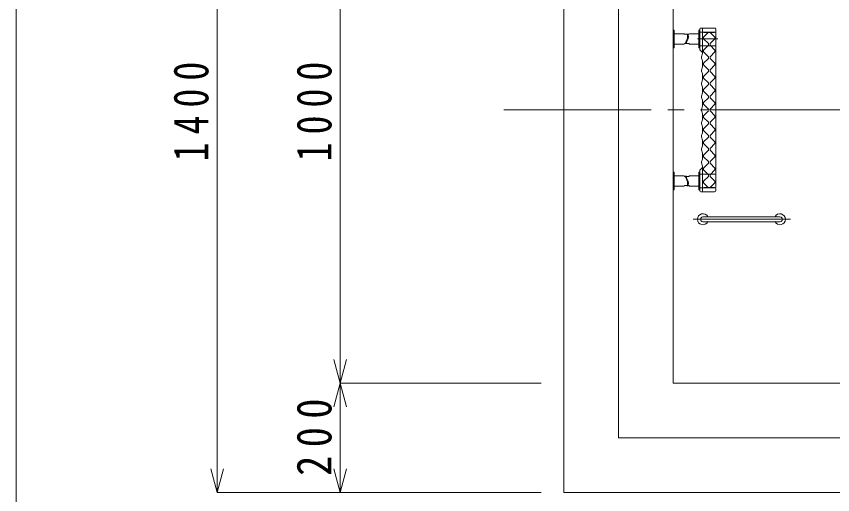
# Model space of a CAD drawing. Units: millimetres at full size, sheet at 1:30; details may follow other scales. Extents: x -5968 to 5968, y -4228 to 4228.
# Drawn here: x -5968 to -4474, y 936 to 1812 of the extents above; entities that cross this region are included whole.
import ezdxf

# ---------------------------------------------------------------- set-up
doc = ezdxf.new("R2010")
doc.units = ezdxf.units.MM
doc.header["$LTSCALE"] = 30
for name, pattern in [('CHAIN1', [8, 5, -1, 1, -1]), ('CHAIN2', [12, 9, -1, 1, -1]), ('DASHED1', [1.8, 1.2, -0.6]), ('DASHED3', [4, 3, -1]), ('DOUBLE_CHAIN1', [8.8, 5, -1, 0.6, -0.6, 0.6, -1])]:
    doc.linetypes.add(name, pattern=pattern)
for name, color, linetype, lineweight in [('0-1_製品図', 4, 'Continuous', 9), ('0-6_寸法', 4, 'Continuous', 9), ('0-A_蓋', 1, 'Continuous', 18), ('0-B', 7, 'Continuous', 9), ('1-0', 7, 'Continuous', 9)]:
    doc.layers.add(name, color=color, linetype=linetype, lineweight=lineweight)
doc.styles.add('ＭＳ ゴシック', font='')
doc.styles.get('ＭＳ ゴシック').set_extended_font_data('MS Gothic')

msp = doc.modelspace()

# ---------------------------------------------------------------- linework, layer by layer
at = {"layer": '0-1_製品図', "color": 3}
msp.add_lwpolyline([(-4765.93, 1140.46), (-2065.93, 1140.46), (-2065.93, 2140.46), (-4765.93, 2140.46)], close=True, dxfattribs=at)
at = {"layer": '0-6_寸法'}
for p, q in [((-5600.28, 940.46), (-5600.28, 2340.46)), ((-5375.01, 1140.46), (-5375.01, 2140.46)), ((-5375.01, 1140.46), (-5386.66, 1183.93)), ((-5375.01, 1140.46), (-5363.36, 1183.93)), ((-5375.01, 1140.46), (-5386.66, 1097)), ((-5375.01, 940.46), (-5375.01, 1140.46)), ((-5375.01, 1140.46), (-5363.36, 1097)), ((-5375.01, 1140.46), (-5007.39, 1140.46)), ((-5600.28, 940.46), (-5611.93, 983.93)), ((-5600.28, 940.46), (-5588.63, 983.93)), ((-5375.01, 940.46), (-5386.66, 983.93)), ((-5375.01, 940.46), (-5363.36, 983.93)), ((-5600.28, 940.46), (-5375.01, 940.46)), ((-5375.01, 940.46), (-5007.39, 940.46))]:
    msp.add_line(p, q, dxfattribs=at)
at = {"layer": '0-6_寸法', "color": 7, "linetype": 'CHAIN2'}
msp.add_line((-5075.84, 1640.46), (-1713.81, 1640.46), dxfattribs=at)
at = {"layer": '0-6_寸法', "color": 3}
msp.add_lwpolyline([(-4965.93, 940.46), (-1865.93, 940.46), (-1865.93, 2340.46), (-4965.93, 2340.46)], close=True, dxfattribs=at)
at = {"layer": '0-A_蓋', "color": 7, "lineweight": 9}
for p in [(-4865.93, 2240.46), (-1965.93, 1040.46)]:
    msp.add_line(p, (-4865.93, 1040.46), dxfattribs=at)
at = {"layer": '0-A_蓋', "color": 5}
msp.add_line((-4550.93, 1440.46), (-4728.93, 1440.46), dxfattribs=at)
at = {"layer": '0-A_蓋'}
for p, q in [((-4711.33, 1435.96), (-4570.53, 1435.96)), ((-4570.53, 1444.96), (-4711.32, 1444.96))]:
    msp.add_line(p, q, dxfattribs=at)
for centre, radius, start, end in [((-4711.43, 1440.46), 10, 26.56505, 334.46257), ((-4570.43, 1440.46), 10, 205.53743, 153.43495), ((-4711.43, 1440.46), 4.5, 88.66778, 271.27303), ((-4570.43, 1440.46), 4.5, 268.72697, 91.33222)]:
    msp.add_arc(centre, radius, start, end, dxfattribs=at)
at = {"layer": '0-B', "color": 4, "linetype": 'DOUBLE_CHAIN1'}
for p, q in [((-4765.93, 1786.46), (-4763.93, 1786.46)), ((-4765.93, 1778.96), (-4763.93, 1778.96)), ((-4763.93, 1754.46), (-4763.93, 1786.46)), ((-4745.93, 1779.96), (-4763.93, 1779.96)), ((-4744.93, 1778.96), (-4745.93, 1779.96)), ((-4740.08, 1778.96), (-4744.93, 1778.96)), ((-4736.9, 1778.96), (-4738.65, 1778.96)), ((-4736.9, 1778.96), (-4735.9, 1779.96)), ((-4718.9, 1779.96), (-4735.9, 1779.96)), ((-4716.9, 1786.46), (-4718.9, 1786.46)), ((-4717.9, 1760.96), (-4717.9, 1779.96)), ((-4716.9, 1777.46), (-4717.9, 1778.46)), ((-4717.9, 1762.46), (-4716.9, 1763.46)), ((-4765.93, 1761.96), (-4763.93, 1761.96)), ((-4765.93, 1754.46), (-4763.93, 1754.46)), ((-4745.93, 1760.96), (-4763.93, 1760.96)), ((-4744.93, 1761.96), (-4745.93, 1760.96)), ((-4743.14, 1761.96), (-4744.93, 1761.96)), ((-4736.9, 1761.96), (-4741.71, 1761.96)), ((-4735.9, 1760.96), (-4736.9, 1761.96)), ((-4718.9, 1760.96), (-4735.9, 1760.96)), ((-4716.9, 1754.46), (-4718.9, 1754.46)), ((-4765.93, 1526.46), (-4763.93, 1526.46)), ((-4763.93, 1526.46), (-4763.93, 1494.46)), ((-4716.9, 1526.46), (-4718.9, 1526.46)), ((-4765.93, 1518.96), (-4763.93, 1518.96)), ((-4745.93, 1519.96), (-4763.93, 1519.96)), ((-4744.93, 1518.96), (-4745.93, 1519.96)), ((-4743.14, 1518.96), (-4744.93, 1518.96)), ((-4736.9, 1518.96), (-4741.71, 1518.96)), ((-4735.9, 1519.96), (-4736.9, 1518.96)), ((-4718.9, 1519.96), (-4735.9, 1519.96)), ((-4717.9, 1519.96), (-4717.9, 1500.96)), ((-4717.9, 1518.46), (-4716.9, 1517.46)), ((-4765.93, 1501.96), (-4763.93, 1501.96)), ((-4765.93, 1494.46), (-4763.93, 1494.46)), ((-4745.93, 1500.96), (-4763.93, 1500.96)), ((-4744.93, 1501.96), (-4745.93, 1500.96)), ((-4740.08, 1501.96), (-4744.93, 1501.96)), ((-4736.9, 1501.96), (-4738.65, 1501.96)), ((-4736.9, 1501.96), (-4735.9, 1500.96)), ((-4718.9, 1500.96), (-4735.9, 1500.96)), ((-4716.9, 1494.46), (-4718.9, 1494.46)), ((-4716.9, 1503.46), (-4717.9, 1502.46))]:
    msp.add_line(p, q, dxfattribs=at)
at = {"layer": '0-B', "color": 4, "linetype": 'DASHED1'}
for p, q in [((-4717.9, 1779.96), (-4718.9, 1779.96)), ((-4717.9, 1760.96), (-4718.9, 1760.96)), ((-4717.9, 1519.96), (-4718.9, 1519.96)), ((-4717.9, 1500.96), (-4718.9, 1500.96))]:
    msp.add_line(p, q, dxfattribs=at)
at = {"layer": '0-B'}
for p, q in [((-4716.9, 1788.46), (-4716.9, 1750.46)), ((-4716.9, 1762.46), (-4716.9, 1778.46)), ((-4714.9, 1790.46), (-4689.9, 1790.46)), ((-4711.9, 1788.46), (-4711.9, 1784.46)), ((-4711.9, 1784.46), (-4711.9, 1745.52)), ((-4701.9, 1782.46), (-4710.4, 1773.96)), ((-4689.9, 1782.46), (-4709.9, 1782.46)), ((-4697.9, 1782.46), (-4689.4, 1773.96)), ((-4687.9, 1788.46), (-4687.9, 1784.46)), ((-4687.9, 1498.46), (-4687.9, 1784.46)), ((-4765.93, 1526.46), (-4765.93, 1774.3)), ((-4710.4, 1770.96), (-4710.4, 1773.96)), ((-4701.4, 1761.96), (-4710.4, 1770.96)), ((-4711.9, 1745.46), (-4716.9, 1750.46)), ((-4701.4, 1758.96), (-4710.4, 1749.96)), ((-4710.4, 1746.96), (-4710.4, 1749.96)), ((-4701.4, 1758.96), (-4701.4, 1761.96)), ((-4698.4, 1758.96), (-4698.4, 1761.96)), ((-4698.4, 1758.96), (-4689.4, 1749.96)), ((-4689.4, 1746.96), (-4689.4, 1749.96)), ((-4712.35, 1743.58), (-4713.9, 1737.46)), ((-4701.4, 1737.96), (-4710.4, 1746.96)), ((-4701.4, 1734.96), (-4710.4, 1725.96)), ((-4701.4, 1734.96), (-4701.4, 1737.96)), ((-4698.4, 1737.96), (-4689.4, 1746.96)), ((-4698.4, 1734.96), (-4698.4, 1737.96)), ((-4698.4, 1734.96), (-4689.4, 1725.96)), ((-4712.35, 1719.58), (-4713.9, 1713.46)), ((-4710.4, 1722.96), (-4710.4, 1725.96)), ((-4701.4, 1713.96), (-4710.4, 1722.96)), ((-4698.4, 1713.96), (-4689.4, 1722.96)), ((-4689.4, 1722.96), (-4689.4, 1725.96)), ((-4701.4, 1710.96), (-4710.4, 1701.96)), ((-4701.4, 1710.96), (-4701.4, 1713.96)), ((-4698.4, 1710.96), (-4698.4, 1713.96)), ((-4698.4, 1710.96), (-4689.4, 1701.96)), ((-4712.35, 1695.58), (-4713.9, 1689.46)), ((-4710.4, 1698.96), (-4710.4, 1701.96)), ((-4701.4, 1689.96), (-4710.4, 1698.96)), ((-4701.4, 1686.96), (-4701.4, 1689.96)), ((-4698.4, 1689.96), (-4689.4, 1698.96)), ((-4698.4, 1686.96), (-4698.4, 1689.96)), ((-4689.4, 1698.96), (-4689.4, 1701.96)), ((-4701.4, 1686.96), (-4710.4, 1677.96)), ((-4710.4, 1674.96), (-4710.4, 1677.96)), ((-4701.4, 1665.96), (-4710.4, 1674.96)), ((-4698.4, 1686.96), (-4689.4, 1677.96)), ((-4698.4, 1665.96), (-4689.4, 1674.96)), ((-4689.4, 1674.96), (-4689.4, 1677.96)), ((-4712.35, 1671.58), (-4713.9, 1665.46)), ((-4701.4, 1662.96), (-4710.4, 1653.96)), ((-4701.4, 1662.96), (-4701.4, 1665.96)), ((-4698.4, 1662.96), (-4698.4, 1665.96)), ((-4698.4, 1662.96), (-4689.4, 1653.96)), ((-4712.35, 1647.58), (-4713.9, 1641.46)), ((-4710.4, 1650.96), (-4710.4, 1653.96)), ((-4701.4, 1641.96), (-4710.4, 1650.96)), ((-4698.4, 1641.96), (-4689.4, 1650.96)), ((-4689.4, 1650.96), (-4689.4, 1653.96)), ((-4712.35, 1633.35), (-4713.9, 1639.46)), ((-4701.4, 1638.96), (-4710.4, 1629.96)), ((-4710.4, 1629.96), (-4710.4, 1626.96)), ((-4698.4, 1638.96), (-4689.4, 1629.96)), ((-4689.4, 1629.96), (-4689.4, 1626.96)), ((-4712.35, 1609.35), (-4713.9, 1615.46)), ((-4701.4, 1617.96), (-4710.4, 1626.96)), ((-4701.4, 1614.96), (-4710.4, 1605.96)), ((-4701.4, 1617.96), (-4701.4, 1614.96)), ((-4698.4, 1617.96), (-4689.4, 1626.96)), ((-4698.4, 1617.96), (-4698.4, 1614.96)), ((-4698.4, 1614.96), (-4689.4, 1605.96)), ((-4710.4, 1605.96), (-4710.4, 1602.96)), ((-4701.4, 1593.96), (-4710.4, 1602.96)), ((-4698.4, 1593.96), (-4689.4, 1602.96)), ((-4689.4, 1605.96), (-4689.4, 1602.96)), ((-4712.35, 1585.35), (-4713.9, 1591.46)), ((-4701.4, 1590.96), (-4710.4, 1581.96)), ((-4701.4, 1593.96), (-4701.4, 1590.96)), ((-4698.4, 1593.96), (-4698.4, 1590.96)), ((-4698.4, 1590.96), (-4689.4, 1581.96)), ((-4710.4, 1581.96), (-4710.4, 1578.96)), ((-4701.4, 1569.96), (-4710.4, 1578.96)), ((-4701.4, 1569.96), (-4701.4, 1566.96)), ((-4698.4, 1569.96), (-4689.4, 1578.96)), ((-4698.4, 1569.96), (-4698.4, 1566.96)), ((-4689.4, 1581.96), (-4689.4, 1578.96)), ((-4712.35, 1561.35), (-4713.9, 1567.46)), ((-4701.4, 1566.96), (-4710.4, 1557.96)), ((-4710.4, 1557.96), (-4710.4, 1554.96)), ((-4701.4, 1545.96), (-4710.4, 1554.96)), ((-4698.4, 1566.96), (-4689.4, 1557.96)), ((-4698.4, 1545.96), (-4689.4, 1554.96)), ((-4689.4, 1557.96), (-4689.4, 1554.96)), ((-4712.35, 1537.35), (-4713.9, 1543.46)), ((-4701.4, 1542.96), (-4710.4, 1533.96)), ((-4701.4, 1545.96), (-4701.4, 1542.96)), ((-4698.4, 1545.96), (-4698.4, 1542.96)), ((-4698.4, 1542.96), (-4689.4, 1533.96)), ((-4711.9, 1535.46), (-4716.9, 1530.46)), ((-4716.9, 1492.46), (-4716.9, 1530.46)), ((-4711.9, 1496.46), (-4711.9, 1535.4)), ((-4710.4, 1533.96), (-4710.4, 1530.96)), ((-4701.4, 1521.96), (-4710.4, 1530.96)), ((-4698.4, 1521.96), (-4689.4, 1530.96)), ((-4689.4, 1533.96), (-4689.4, 1530.96)), ((-4716.9, 1518.46), (-4716.9, 1502.46)), ((-4701.4, 1518.96), (-4710.4, 1509.96)), ((-4710.4, 1509.96), (-4710.4, 1506.96)), ((-4701.4, 1521.96), (-4701.4, 1518.96)), ((-4698.4, 1521.96), (-4698.4, 1518.96)), ((-4711.9, 1492.46), (-4711.9, 1496.46)), ((-4701.9, 1498.46), (-4710.4, 1506.96)), ((-4689.9, 1498.46), (-4709.9, 1498.46)), ((-4697.9, 1498.46), (-4689.4, 1506.96)), ((-4687.9, 1492.46), (-4687.9, 1496.46)), ((-4714.9, 1490.46), (-4689.9, 1490.46))]:
    msp.add_line(p, q, dxfattribs=at)
at = {"layer": '0-B', "color": 3, "linetype": 'DASHED3'}
for p, q in [((-4716.9, 1782.96), (-4687.9, 1782.96)), ((-4716.9, 1757.96), (-4687.9, 1757.96)), ((-4716.9, 1522.96), (-4687.9, 1522.96)), ((-4716.9, 1497.96), (-4687.9, 1497.96))]:
    msp.add_line(p, q, dxfattribs=at)
at = {"layer": '0-B', "color": 4, "linetype": 'CHAIN1'}
msp.add_line((-4721.38, 1770.46), (-4683.79, 1770.46), dxfattribs=at)
at = {"layer": '0-B', "color": 4, "linetype": 'DOUBLE_CHAIN1'}
for points in [[(-4743.22, 1761.21), (-4743.02, 1763.14), (-4742.66, 1764.74), (-4742.19, 1766.1), (-4741.65, 1767.28), (-4741.09, 1768.36), (-4740.54, 1769.42), (-4740.07, 1770.54), (-4739.7, 1771.8), (-4739.49, 1773.27), (-4739.48, 1775.02), (-4739.71, 1777.14), (-4740.23, 1779.7)], [(-4741.79, 1761.21), (-4741.59, 1763.14), (-4741.23, 1764.74), (-4740.76, 1766.1), (-4740.22, 1767.28), (-4739.66, 1768.36), (-4739.12, 1769.42), (-4738.64, 1770.54), (-4738.27, 1771.8), (-4738.06, 1773.27), (-4738.05, 1775.02), (-4738.28, 1777.14), (-4738.8, 1779.7)], [(-4718.9, 1754.46), (-4718.9, 1760.96), (-4718.9, 1786.46)], [(-4718.9, 1526.46), (-4718.9, 1519.96), (-4718.9, 1494.46)], [(-4743.22, 1519.72), (-4743.02, 1517.79), (-4742.66, 1516.19), (-4742.19, 1514.83), (-4741.65, 1513.65), (-4741.09, 1512.57), (-4740.54, 1511.51), (-4740.07, 1510.38), (-4739.7, 1509.13), (-4739.49, 1507.66), (-4739.48, 1505.91), (-4739.71, 1503.79), (-4740.23, 1501.23)], [(-4741.79, 1519.72), (-4741.59, 1517.79), (-4741.23, 1516.19), (-4740.76, 1514.83), (-4740.22, 1513.65), (-4739.66, 1512.57), (-4739.12, 1511.51), (-4738.64, 1510.38), (-4738.27, 1509.13), (-4738.06, 1507.66), (-4738.05, 1505.91), (-4738.28, 1503.79), (-4738.8, 1501.23)]]:
    msp.add_lwpolyline(points, dxfattribs=at)
at = {"layer": '0-B'}
for points in [[(-4698.4, 1761.96), (-4689.4, 1770.96), (-4689.4, 1773.96)], [(-4712.43, 1730.33), (-4713.9, 1735.46), (-4713.9, 1737.46)], [(-4712.43, 1706.33), (-4713.9, 1711.46), (-4713.9, 1713.46)], [(-4712.43, 1682.33), (-4713.9, 1687.46), (-4713.9, 1689.46)], [(-4712.43, 1658.33), (-4713.9, 1663.46), (-4713.9, 1665.46)], [(-4712.43, 1622.6), (-4713.9, 1617.46), (-4713.9, 1615.46)], [(-4712.43, 1598.6), (-4713.9, 1593.46), (-4713.9, 1591.46)], [(-4712.43, 1574.6), (-4713.9, 1569.46), (-4713.9, 1567.46)], [(-4712.43, 1550.6), (-4713.9, 1545.46), (-4713.9, 1543.46)], [(-4698.4, 1518.96), (-4689.4, 1509.96), (-4689.4, 1506.96)]]:
    msp.add_lwpolyline(points, dxfattribs=at)
for centre, radius, start, end in [((-4714.9, 1788.46), 2, 90, 180), ((-4709.9, 1788.46), 2, 90, 180), ((-4709.9, 1784.46), 2, 180, 270), ((-4689.9, 1788.46), 2, 0, 90), ((-4689.9, 1784.46), 2, 270, 0), ((-4741.9, 1748.72), 30, 350.13416, 354.0755), ((-4741.9, 1724.72), 30, 350.13416, 10.7843), ((-4741.9, 1700.72), 30, 350.13416, 10.7843), ((-4741.9, 1676.72), 30, 350.13416, 10.7843), ((-4741.9, 1652.72), 30, 350.13416, 10.7843), ((-4741.9, 1628.21), 30, 349.2157, 9.86584), ((-4741.9, 1604.21), 30, 349.2157, 9.86584), ((-4741.9, 1580.21), 30, 349.2157, 9.86584), ((-4741.9, 1556.21), 30, 349.2157, 9.86584), ((-4741.9, 1532.21), 30, 5.9245, 9.86584), ((-4709.9, 1496.46), 2, 90, 180), ((-4689.9, 1496.46), 2, 0, 90), ((-4714.9, 1492.46), 2, 180, 270), ((-4709.9, 1492.46), 2, 180, 270), ((-4689.9, 1492.46), 2, 270, 0)]:
    msp.add_arc(centre, radius, start, end, dxfattribs=at)
at = {"layer": '1-0', "color": 5}
msp.add_line((-5967.67, 4227.98), (-5967.67, -4227.98), dxfattribs=at)

# ---------------------------------------------------------------- texts
at = {"layer": '0-6_寸法', "color": 7, "char_height": 64.15, "attachment_point": 7, "rotation": 90, "style": 'ＭＳ ゴシック'}
for s, insert in [('\\T1.41;\\W0.8;1400', (-5615.28, 1546.33)), ('\\T1.41;\\W0.8;1000', (-5390.01, 1546.33)), ('\\T1.41;\\W0.85;200', (-5390.01, 970.79))]:
    msp.add_mtext(s, dxfattribs=dict(at, insert=insert))

doc.saveas('drawing.dxf')
